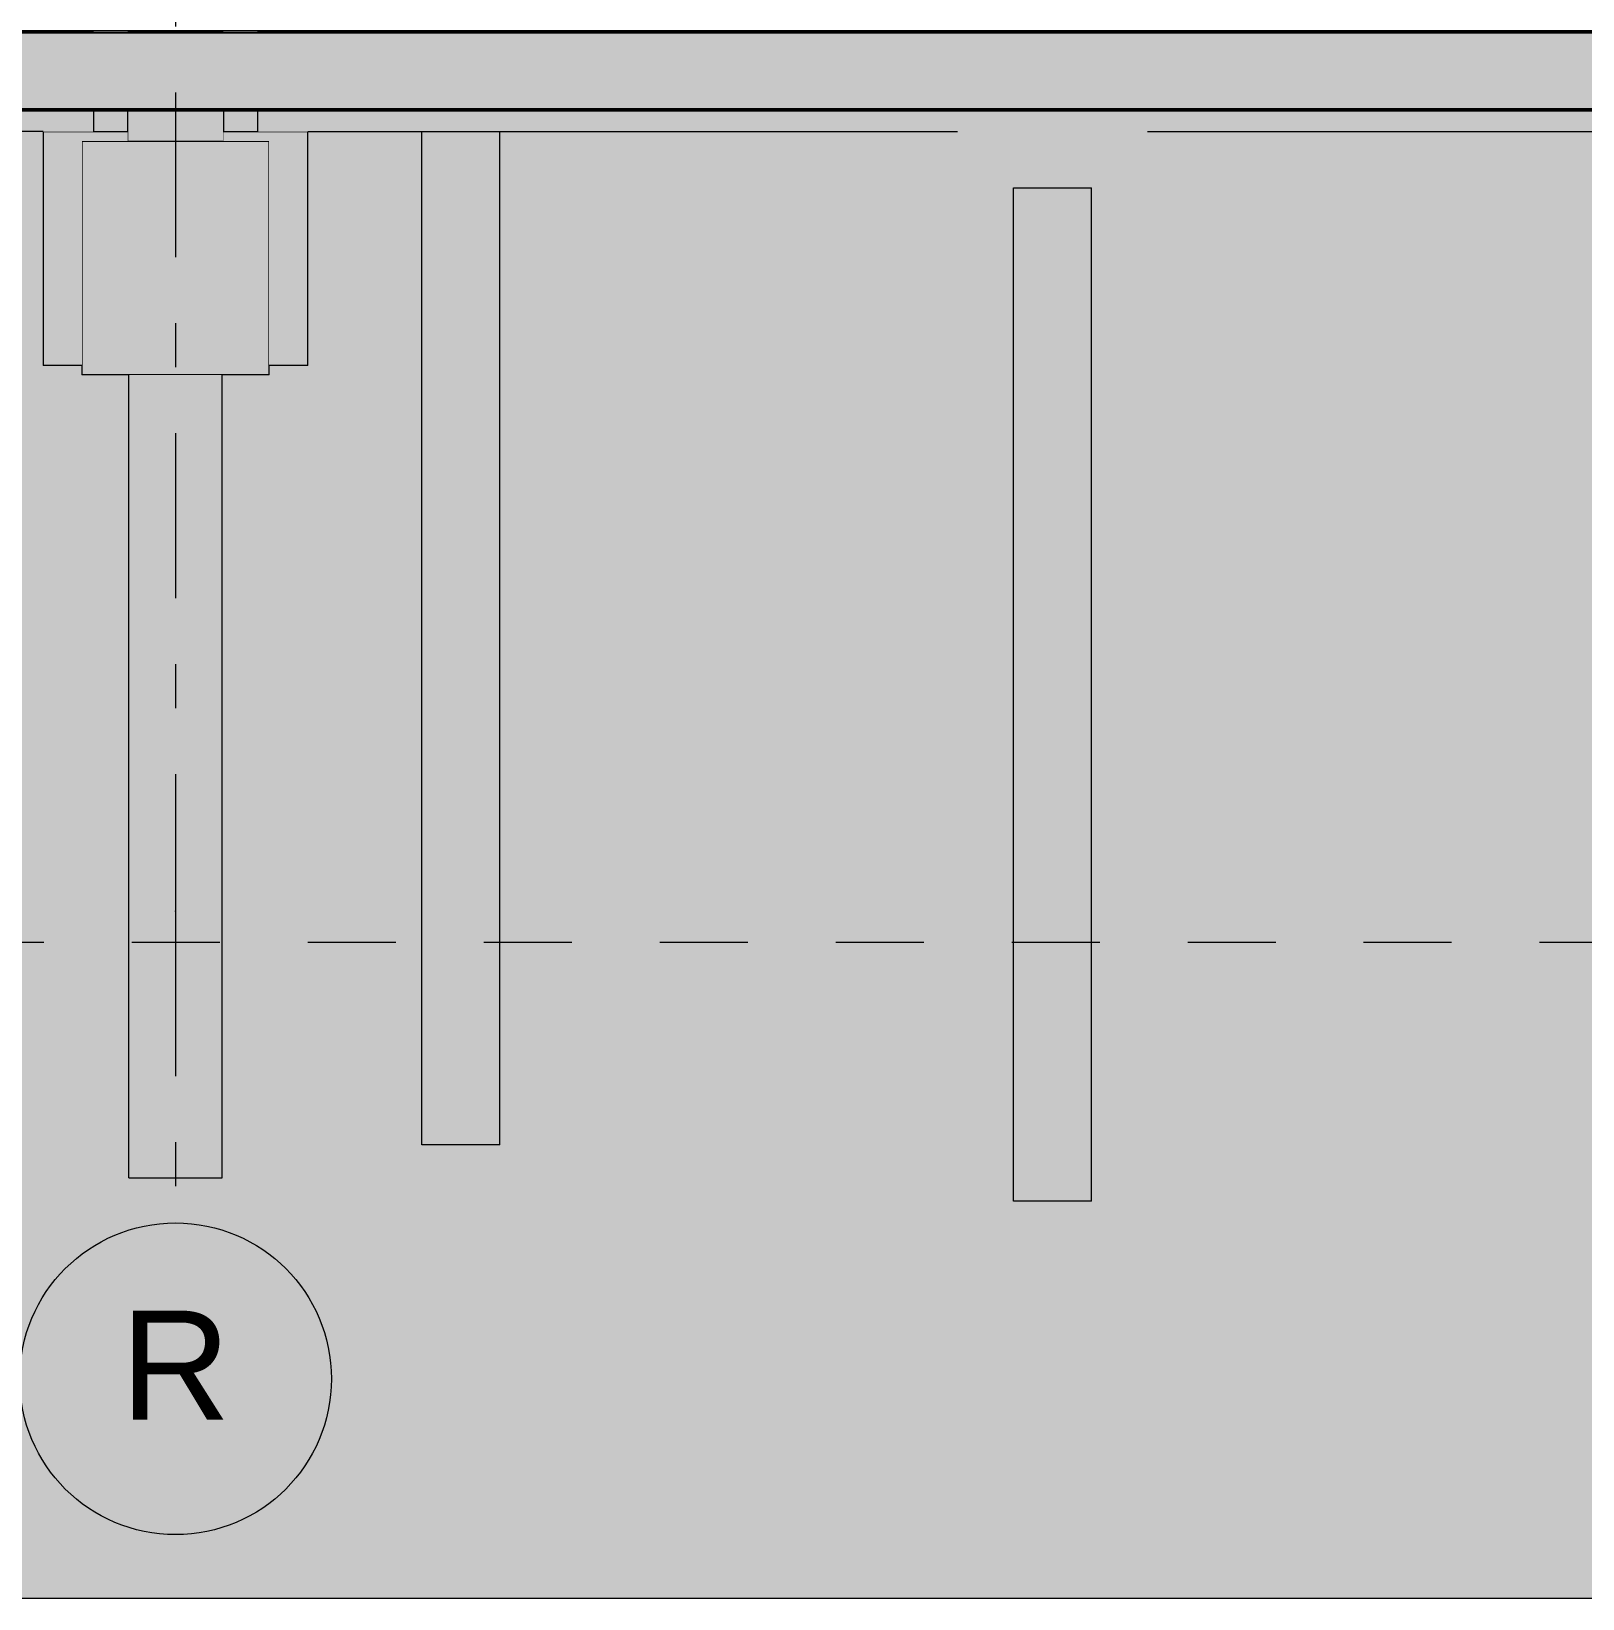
# Model space of a CAD drawing. Header units: millimetres. Extents: x -46169 to 228156, y -86316 to 18123.
# Drawn here: x 165745 to 170721, y -86316 to -81289 of the extents above; entities that cross this region are included whole.
import ezdxf
from ezdxf.enums import TextEntityAlignment as Align

# ---------------------------------------------------------------- set-up
doc = ezdxf.new("R2010")
doc.units = ezdxf.units.MM
doc.header["$MEASUREMENT"] = 0
for name, pattern in [('Dashed', [2822.222233, 1411.111116, -1411.111116]), ('Double Dashed', [1093.611073, 529.166651, -211.666656, 141.111112, -211.666656]), ('Wipeout_Contour', [1000, 0, -1000])]:
    doc.linetypes.add(name, pattern=pattern)
for name, color, linetype, lineweight, true_color in [('0_Pen_No__105', 7, 'Continuous', 15, 0xa6a6a6), ('A-230-M_FLOOR.IFC Import_Pen_No__109', 7, 'Continuous', 15, 0xa6a6a6), ('A-230-M_FLOOR.IFC Import_Pen_No__29', 7, 'Continuous', 50, 0x2a2a2a), ('New_A-15-MG_Structural_Grid_Phase_2_Pen_No__222', 7, 'Continuous', 13, 0x65af33)]:
    doc.layers.add(name, color=color, linetype=linetype, lineweight=lineweight, true_color=true_color)
for name, color, linetype in [('A-230-M_FLOOR.IFC Import', 7, 'Continuous'), ('New_A-15-MG_Structural_Grid_Phase_2', 7, 'Continuous'), ('New_A-20-M_Floor_Slab', 7, 'Continuous'), ('S-160-M_FOUND.IFC Import', 7, 'Continuous'), ('S-280-M_COLUMN.IFC Import', 7, 'Continuous'), ('S-280-M_STRUCT_FRAME.IFC Import', 7, 'Continuous')]:
    doc.layers.add(name, color=color, linetype=linetype)
for name, color, linetype, lineweight in [('A-95-P_Drawing_Pen_No__1', 7, 'Continuous', 13), ('A-95-P_Drawing_Pen_No__84', 8, 'Continuous', 20), ('New_A-20-M_Floor_Slab_Pen_No__1', 7, 'Continuous', 13), ('S-160-M_FOUND.IFC Import_Pen_No__1', 7, 'Continuous', 13), ('S-160-M_FOUND.IFC Import_Pen_No__4', 7, 'Continuous', 20), ('S-280-M_COLUMN.IFC Import_Pen_No__88', 8, 'Continuous', 20), ('S-280-M_STRUCT_FRAME.IFC Import_Pen_No__4', 7, 'Continuous', 20), ('S-280-M_STRUCT_FRAME.IFC Import_Pen_No__90', 8, 'Continuous', 20)]:
    doc.layers.add(name, color=color, linetype=linetype, lineweight=lineweight)
doc.styles.add('GENERATED_STYLE_1', font='')
doc.styles.get('GENERATED_STYLE_1').set_extended_font_data('Swis721 BT')

# ---------------------------------------------------------------- blocks, each defined once
blk = doc.blocks.new('Section Elem_146_1', base_point=(104446.8, -81111))
at = {"color": 254, "linetype": 'Wipeout_Contour', "lineweight": 0, "ltscale": 757399.620549}
blk.add_wipeout([(160483.1, -81290.5), (181470.3, -81290.5), (181470.3, -81190.5), (160483.1, -81190.5)], dxfattribs=at).dxf.layer = 'New_A-20-M_Floor_Slab'
at = {"layer": 'New_A-20-M_Floor_Slab_Pen_No__1', "linetype": 'Continuous', "flags": 128}
blk.add_lwpolyline([(181470.3, -81290.5), (160483.1, -81290.5), (138338.7, -81290.5), (126599.8, -81290.5), (105107.6, -81290.5)], dxfattribs=at)
blk = doc.blocks.new('Section Elem_221_1', base_point=(104446.8, -81111))
at = {"color": 254, "linetype": 'Wipeout_Contour', "lineweight": 0, "ltscale": 740087.498382}
blk.add_wipeout([(166053.7, -81291), (166361.1, -81291), (166361.1, -81290.5), (166053.7, -81290.5)], dxfattribs=at).dxf.layer = 'S-280-M_COLUMN.IFC Import'
at = {"color": 254, "linetype": 'Wipeout_Contour', "lineweight": 0, "ltscale": 740615.974732}
blk.add_wipeout([(166053.7, -81541), (166053.7, -81641), (166361.1, -81641), (166361.1, -81541)], dxfattribs=at).dxf.layer = 'S-280-M_COLUMN.IFC Import'
at = {"layer": 'S-280-M_COLUMN.IFC Import_Pen_No__88', "linetype": 'Continuous'}
for p, q in [((166053.7, -81290.5), (166053.7, -81291)), ((166361.1, -81290.5), (166361.1, -81291)), ((166053.7, -81541), (166053.7, -81641)), ((166361.1, -81541), (166361.1, -81641))]:
    blk.add_line(p, q, dxfattribs=at)
blk = doc.blocks.new('Section Elem_240_1', base_point=(104446.8, -81111))
at = {"color": 254, "linetype": 'Wipeout_Contour', "lineweight": 0, "ltscale": 741368.017402}
blk.add_wipeout([(166507.4, -81641), (165907.4, -81641), (165907.4, -82391), (166507.4, -82391)], dxfattribs=at).dxf.layer = 'S-160-M_FOUND.IFC Import'
at = {"layer": 'S-160-M_FOUND.IFC Import_Pen_No__4', "linetype": 'Continuous'}
for p, q in [((165907.4, -81641), (166507.4, -81641)), ((165907.4, -81641), (165907.4, -82391)), ((166507.4, -82391), (166507.4, -81641)), ((166507.4, -82391), (165907.4, -82391))]:
    blk.add_line(p, q, dxfattribs=at)
blk = doc.blocks.new('Section Elem_241_1', base_point=(104446.8, -81111))
at = {"color": 254, "linetype": 'Wipeout_Contour', "lineweight": 0, "ltscale": 744347.469288}
blk.add_wipeout([(166057.4, -82391), (166057.4, -84966), (166357.4, -84966), (166357.4, -82391)], dxfattribs=at).dxf.layer = 'S-160-M_FOUND.IFC Import'
at = {"layer": 'S-160-M_FOUND.IFC Import_Pen_No__1', "linetype": 'Continuous'}
for p, q in [((166057.4, -84966), (166057.4, -82391)), ((166357.4, -84966), (166357.4, -82391)), ((166057.4, -84966), (166357.4, -84966))]:
    blk.add_line(p, q, dxfattribs=at)
blk = doc.blocks.new('Section Elem_247_1', base_point=(104446.8, -81111))
at = {"color": 254, "linetype": 'Wipeout_Contour', "lineweight": 0, "ltscale": 1110090.436997304}
blk.add_wipeout([(165782.4, -82361), (165907.4, -82361), (165907.4, -81641), (166053.7, -81641), (166053.7, -81611), (165782.4, -81611)], dxfattribs=at).dxf.layer = 'S-160-M_FOUND.IFC Import'
at = {"color": 254, "linetype": 'Wipeout_Contour', "lineweight": 0, "ltscale": 1113242.895004316}
blk.add_wipeout([(166632.4, -81611), (166361.1, -81611), (166361.1, -81641), (166507.4, -81641), (166507.4, -82361), (166632.4, -82361)], dxfattribs=at).dxf.layer = 'S-160-M_FOUND.IFC Import'
at = {"layer": 'S-160-M_FOUND.IFC Import_Pen_No__4', "linetype": 'Continuous'}
for p, q in [((165782.4, -81611), (166053.7, -81611)), ((165782.4, -81611), (165782.4, -82361)), ((166361.1, -81611), (166632.4, -81611)), ((166632.4, -82361), (166632.4, -81611)), ((165907.4, -82361), (165782.4, -82361)), ((166632.4, -82361), (166507.4, -82361))]:
    blk.add_line(p, q, dxfattribs=at)
blk = doc.blocks.new('Section Elem_279_1', base_point=(104446.8, -81111))
at = {"color": 254, "linetype": 'Wipeout_Contour', "lineweight": 0, "ltscale": 753957.63627}
blk.add_wipeout([(169145.4, -81791), (168895.4, -81791), (168895.4, -85041), (169145.4, -85041)], dxfattribs=at).dxf.layer = 'S-160-M_FOUND.IFC Import'
at = {"layer": 'S-160-M_FOUND.IFC Import_Pen_No__4', "linetype": 'Continuous'}
blk.add_line((169145.4, -85041), (168895.4, -85041), dxfattribs=at)
at = {"color": 254, "linetype": 'Wipeout_Contour', "lineweight": 0, "ltscale": 750863.655936}
blk.add_wipeout([(168895.4, -81791), (169145.4, -81791), (169395.4, -81541), (168645.4, -81541)], dxfattribs=at).dxf.layer = 'S-160-M_FOUND.IFC Import'
at = {"layer": 'S-160-M_FOUND.IFC Import_Pen_No__4', "linetype": 'Continuous'}
for p, q in [((168895.4, -81791), (169145.4, -81791)), ((168895.4, -85041), (168895.4, -81791)), ((169145.4, -85041), (169145.4, -81791))]:
    blk.add_line(p, q, dxfattribs=at)
blk = doc.blocks.new('Section Elem_289_1', base_point=(104446.8, -81111))
at = {"color": 254, "linetype": 'Wipeout_Contour', "lineweight": 0, "ltscale": 746837.792473}
blk.add_wipeout([(167247.9, -81611), (166997.9, -81611), (166997.9, -84861), (167247.9, -84861)], dxfattribs=at).dxf.layer = 'S-160-M_FOUND.IFC Import'
at = {"layer": 'S-160-M_FOUND.IFC Import_Pen_No__4', "linetype": 'Continuous'}
for p, q in [((166997.9, -84861), (166997.9, -81611)), ((167247.9, -84861), (167247.9, -81611)), ((167247.9, -84861), (166997.9, -84861))]:
    blk.add_line(p, q, dxfattribs=at)
blk = doc.blocks.new('Section Elem_295_1', base_point=(104446.8, -81111))
at = {"layer": 'S-160-M_FOUND.IFC Import_Pen_No__4', "linetype": 'Continuous'}
blk.add_line((166997.9, -84861), (166997.9, -81611), dxfattribs=at)
blk = doc.blocks.new('Section Elem_296_1', base_point=(104446.8, -81111))
at = {"layer": 'S-160-M_FOUND.IFC Import_Pen_No__4', "linetype": 'Continuous'}
blk.add_line((166997.9, -84861), (166997.9, -81611), dxfattribs=at)
blk = doc.blocks.new('Section Elem_325_1', base_point=(104446.8, -81111))
at = {"layer": 'S-160-M_FOUND.IFC Import_Pen_No__1', "linetype": 'Continuous'}
for p, q in [((165932.4, -81291), (165932.4, -81290.5)), ((165932.4, -81611), (165932.4, -81541))]:
    blk.add_line(p, q, dxfattribs=at)
blk = doc.blocks.new('Section Elem_326_1', base_point=(104446.8, -81111))
at = {"layer": 'S-160-M_FOUND.IFC Import_Pen_No__1', "linetype": 'Continuous'}
for p, q in [((166482.4, -81291), (166482.4, -81290.5)), ((166482.4, -81611), (166482.4, -81541))]:
    blk.add_line(p, q, dxfattribs=at)
blk = doc.blocks.new('Section Elem_363_1', base_point=(104446.8, -81111))
at = {"color": 254, "linetype": 'Wipeout_Contour', "lineweight": 0, "ltscale": 733432.600982}
blk.add_wipeout([(165944.9, -81290.5), (162758.8, -81290.5), (162758.8, -81291), (165944.9, -81291)], dxfattribs=at).dxf.layer = 'S-280-M_STRUCT_FRAME.IFC Import'
at = {"color": 254, "linetype": 'Wipeout_Contour', "lineweight": 0, "ltscale": 733939.210364}
blk.add_wipeout([(165944.9, -81541), (162758.8, -81541), (162758.8, -81611), (165944.9, -81611)], dxfattribs=at).dxf.layer = 'S-280-M_STRUCT_FRAME.IFC Import'
at = {"layer": 'S-280-M_STRUCT_FRAME.IFC Import_Pen_No__4', "linetype": 'Continuous'}
for p, q in [((165944.9, -81290.5), (165944.9, -81291)), ((165944.9, -81541), (165944.9, -81611)), ((165782.4, -81611), (162956.2, -81611))]:
    blk.add_line(p, q, dxfattribs=at)
blk = doc.blocks.new('Section Elem_367_1', base_point=(104446.8, -81111))
at = {"color": 254, "linetype": 'Wipeout_Contour', "lineweight": 0, "ltscale": 750296.736978}
blk.add_wipeout([(166470.2, -81290.5), (166470.2, -81291), (171610.6, -81291), (171610.6, -81290.5)], dxfattribs=at).dxf.layer = 'S-280-M_STRUCT_FRAME.IFC Import'
at = {"color": 254, "linetype": 'Wipeout_Contour', "lineweight": 0, "ltscale": 745507.722561}
blk.add_wipeout([(166470.2, -81541), (166470.2, -81611), (168715.4, -81611), (168645.4, -81541)], dxfattribs=at).dxf.layer = 'S-280-M_STRUCT_FRAME.IFC Import'
at = {"color": 254, "linetype": 'Wipeout_Contour', "lineweight": 0, "ltscale": 755991.349182}
blk.add_wipeout([(169395.4, -81541), (169325.4, -81611), (171610.6, -81611), (171610.6, -81541)], dxfattribs=at).dxf.layer = 'S-280-M_STRUCT_FRAME.IFC Import'
at = {"layer": 'S-280-M_STRUCT_FRAME.IFC Import_Pen_No__90', "linetype": 'Continuous'}
for p, q in [((166470.2, -81290.5), (166470.2, -81291)), ((166470.2, -81541), (166470.2, -81611)), ((166632.4, -81611), (168715.4, -81611)), ((169325.4, -81611), (171448.3, -81611))]:
    blk.add_line(p, q, dxfattribs=at)
blk = doc.blocks.new('Section Elem_368_1', base_point=(104446.8, -81111))
at = {"color": 254, "linetype": 'Wipeout_Contour', "lineweight": 0, "ltscale": 758229.6749}
blk.add_wipeout([(160483.1, -81541), (181759.5, -81541), (181759.5, -81291), (160483.1, -81291)], dxfattribs=at).dxf.layer = 'A-230-M_FLOOR.IFC Import'
at = {"layer": 'A-230-M_FLOOR.IFC Import_Pen_No__109', "linetype": 'Continuous'}
h = blk.add_hatch(dxfattribs=at)
h.set_pattern_fill('Lightweight_Concrete_0001', color=256, style=0, pattern_type=2)
h.set_pattern_definition([(0, (104446.8, -81110.96), (0, 779.423), [48.75, -401.25]), (0, (104671.8, -80721.25), (0, 779.423), [48.75, -401.25]), (60, (104446.8, -81110.96), (-675, 389.7114), [48.75, -401.25]), (60, (104896.8, -81110.96), (-675, 389.7114), [48.75, -401.25]), (120, (104495.5, -81110.96), (675, 389.7114), [48.75, -401.25]), (120, (104945.5, -81110.96), (675, 389.7114), [48.75, -401.25]), (0, (104446.78, -81035.96), (0, 150), [0, -150, 0, -225]), (45, (104521.78, -81035.96), (-106.06602, 106.06602), [0, -112.5, 0, -187.5])])
h.paths.add_polyline_path([(160483.1, -81541), (181759.5, -81541), (181759.5, -81291), (160483.1, -81291)])
at = {"layer": 'A-230-M_FLOOR.IFC Import_Pen_No__29', "linetype": 'Continuous', "flags": 128}
for points in [[(181397.8, -81291), (160483.1, -81291), (138338.7, -81291), (126599.8, -81291), (105107.6, -81291)], [(181759.5, -81541), (160483.1, -81541), (159497.9, -81541)]]:
    blk.add_lwpolyline(points, dxfattribs=at)
blk = doc.blocks.new('Section Elem_374_1', base_point=(104446.8, -81111))
at = {"color": 254, "linetype": 'Wipeout_Contour', "lineweight": 0, "ltscale": 739339.819121}
blk.add_wipeout([(166053.7, -81290.5), (165944.9, -81290.5), (165944.9, -81291), (166053.7, -81291)], dxfattribs=at).dxf.layer = 'A-230-M_FLOOR.IFC Import'
at = {"color": 254, "linetype": 'Wipeout_Contour', "lineweight": 0, "ltscale": 740835.764834}
blk.add_wipeout([(166470.2, -81290.5), (166361.1, -81290.5), (166361.1, -81291), (166470.2, -81291)], dxfattribs=at).dxf.layer = 'A-230-M_FLOOR.IFC Import'
blk = doc.blocks.new('Standard grid marker[10]_1', base_point=(166207.5, -59706.3))
at = {"layer": 'New_A-15-MG_Structural_Grid_Phase_2_Pen_No__222', "linetype": 'Double Dashed'}
for p, q in [((166207.5, -60706.3), (166207.5, -84111)), ((166207.5, -84111), (166207.5, -85111))]:
    blk.add_line(p, q, dxfattribs=at)
at = {"layer": 'New_A-15-MG_Structural_Grid_Phase_2_Pen_No__222', "linetype": 'Continuous'}
blk.add_circle((166207.5, -85611), 500, dxfattribs=at)
at = {"layer": 'New_A-15-MG_Structural_Grid_Phase_2_Pen_No__222', "linetype": 'Double Dashed'}
blk.add_point((166207.5, -84111), dxfattribs=at)
blk.add_point((166207.5, -84111), dxfattribs=at)
at = {"layer": 'New_A-15-MG_Structural_Grid_Phase_2_Pen_No__222', "style": 'GENERATED_STYLE_1'}
for tag, p in [('AC_MarkerText_1_0', (166207.5, -59162.9)), ('AC_MarkerText_1_1', (166207.5, -85567.6))]:
    blk.add_attdef(tag, text='', height=350, rotation=360, dxfattribs=at).set_placement(p, align=Align.MIDDLE_CENTER)
blk = doc.blocks.new('A03 Atrium Longitudinal Section_STORY_MARKER', base_point=(104446.8, -81111))
at = {"layer": '0_Pen_No__105', "linetype": 'Dashed', "ltscale": 0.2}
blk.add_line((105107.6, -84211), (184115, -84211), dxfattribs=at)

msp = doc.modelspace()

# ---------------------------------------------------------------- block references
at = {"layer": 'New_A-20-M_Floor_Slab'}
msp.add_blockref('Section Elem_146_1', (104446.8, -81111), dxfattribs=at)
at = {"layer": 'S-160-M_FOUND.IFC Import'}
for name in ['Section Elem_279_1', 'Section Elem_289_1']:
    msp.add_blockref(name, (104446.8, -81111), dxfattribs=at)

# ---------------------------------------------------------------- next in the draw order: block references
msp.add_blockref('Section Elem_295_1', (104446.8, -81111), dxfattribs=at)
at = {"layer": 'S-280-M_COLUMN.IFC Import'}
msp.add_blockref('Section Elem_221_1', (104446.8, -81111), dxfattribs=at)

# ---------------------------------------------------------------- next in the draw order: block references
at = {"layer": 'S-160-M_FOUND.IFC Import'}
for name in ['Section Elem_296_1', 'Section Elem_240_1']:
    msp.add_blockref(name, (104446.8, -81111), dxfattribs=at)

# ---------------------------------------------------------------- next in the draw order: block references
for name in ['Section Elem_247_1', 'Section Elem_241_1']:
    msp.add_blockref(name, (104446.8, -81111), dxfattribs=at)

# ---------------------------------------------------------------- next in the draw order: block references
for name in ['Section Elem_325_1', 'Section Elem_326_1']:
    msp.add_blockref(name, (104446.8, -81111), dxfattribs=at)

# ---------------------------------------------------------------- next in the draw order: block references
at = {"layer": 'S-280-M_STRUCT_FRAME.IFC Import'}
for name in ['Section Elem_363_1', 'Section Elem_367_1']:
    msp.add_blockref(name, (104446.8, -81111), dxfattribs=at)

# ---------------------------------------------------------------- next in the draw order: block references
at = {"layer": 'A-230-M_FLOOR.IFC Import'}
msp.add_blockref('Section Elem_368_1', (104446.8, -81111), dxfattribs=at)

# ---------------------------------------------------------------- next in the draw order: block references
msp.add_blockref('Section Elem_374_1', (104446.8, -81111), dxfattribs=at)

# ---------------------------------------------------------------- next in the draw order: hatches: boundary and pattern name
at = {"layer": 'A-95-P_Drawing_Pen_No__84', "linetype": 'Continuous'}
msp.add_hatch(color=256, dxfattribs=at).paths.add_polyline_path([(102971.5, -81111.1), (105107.6, -81110.9), (105107.6, -81541), (181028.1, -81541), (181028.1, -82041), (181759.5, -82041), (181759.5, -81111), (183691.7, -81111), (183691.7, -86316.2), (102971.5, -86316.2)])

# ---------------------------------------------------------------- next in the draw order: linework, layer by layer
at = {"layer": 'A-95-P_Drawing_Pen_No__1', "linetype": 'Continuous', "flags": 128}
msp.add_lwpolyline([(102971.5, -81111.1), (105107.6, -81110.9), (105107.6, -81541), (181028.1, -81541), (181028.1, -82041), (181759.5, -82041), (181759.5, -81111), (183691.7, -81111), (183691.7, -86316.2), (102971.5, -86316.2)], close=True, dxfattribs=at)

# ---------------------------------------------------------------- next in the draw order: block references
at = {"layer": 'New_A-15-MG_Structural_Grid_Phase_2', "color": 8, "linetype": 'Continuous', "lineweight": 15}
ref = msp.add_blockref('Standard grid marker[10]_1', (166207.5, -59706.3), dxfattribs=at)
ref.add_attrib('AC_MarkerText_1_1', 'R', dxfattribs={"layer": 'New_A-15-MG_Structural_Grid_Phase_2_Pen_No__222', "color": 85, "true_color": 0x65af33, "height": 350, "rotation": 360, "style": 'GENERATED_STYLE_1'}).set_placement((166207.5, -85567.6), align=Align.MIDDLE_CENTER)

# ---------------------------------------------------------------- next in the draw order: block references
at = {"linetype": 'Continuous', "lineweight": 0}
msp.add_blockref('A03 Atrium Longitudinal Section_STORY_MARKER', (104446.8, -81111), dxfattribs=at)

doc.saveas('drawing.dxf')
